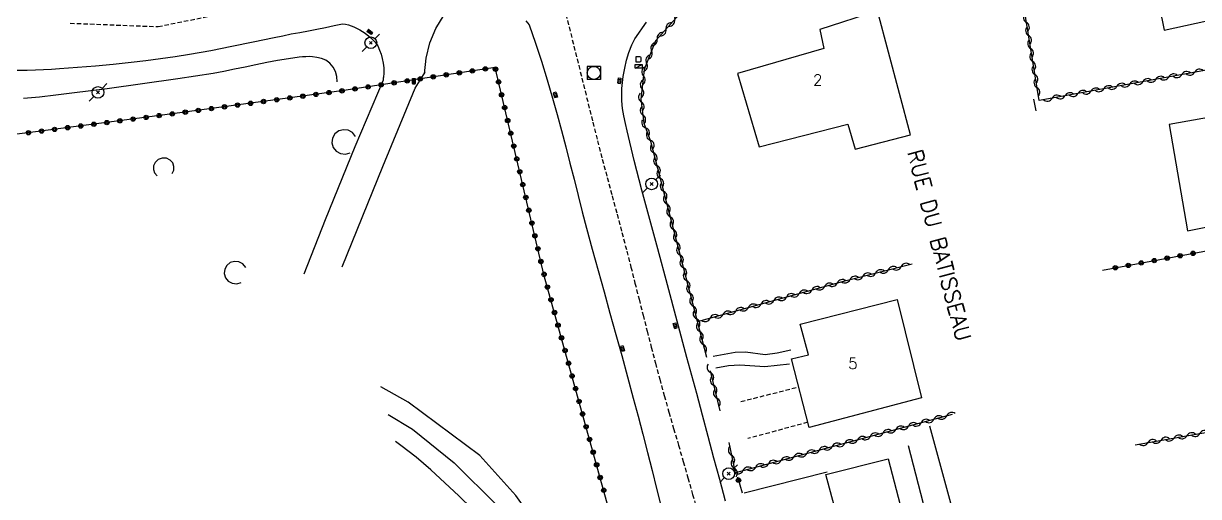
# Model space of a CAD drawing. Header units: millimetres. Extents: x 150997 to 152001, y 151999 to 153001.
# Drawn here: x 151299.4 to 151433.1, y 152246.4 to 152300.2 of the extents above; entities that cross this region are included whole.
import ezdxf
from ezdxf.enums import TextEntityAlignment as Align

# ---------------------------------------------------------------- set-up
doc = ezdxf.new("R2010")
doc.units = ezdxf.units.MM
doc.linetypes.add('DASHED', pattern=[0.75, 0.5, -0.25])
doc.layers.get('0').update_dxf_attribs({"linetype": 'CONTINUOUS'})
for name, color, linetype in [('W0001', 6, 'DASHED'), ('W0008', 7, 'CONTINUOUS'), ('W0014', 7, 'CONTINUOUS'), ('W0017', 7, 'CONTINUOUS'), ('W0101', 7, 'CONTINUOUS'), ('W0112', 1, 'DASHED'), ('W0211', 2, 'CONTINUOUS'), ('W0214', 2, 'CONTINUOUS'), ('W0310', 3, 'CONTINUOUS'), ('W0323', 7, 'CONTINUOUS'), ('W0333', 7, 'CONTINUOUS'), ('W0401', 7, 'CONTINUOUS'), ('W0420', 7, 'CONTINUOUS'), ('W0438', 7, 'CONTINUOUS'), ('W0473', 7, 'CONTINUOUS'), ('W0989', 7, 'CONTINUOUS'), ('W0991', 7, 'CONTINUOUS')]:
    doc.layers.add(name, color=color, linetype=linetype)
doc.styles.get("Standard").update_dxf_attribs({"font": 'romans.shx', "width": 0.85})

# ---------------------------------------------------------------- blocks, each defined once
blk = doc.blocks.new('T401')
for p, q in [((-0.3, 0.3), (0, 0.3)), ((-0.3, -0.25), (-0.3, 0.3)), ((-0.3, 0.15), (0, 0.15)), ((-0.3, 0), (0, 0)), ((0, 0.3), (0, -0.25)), ((-0.3, -0.15), (0, -0.15)), ((-0.3, -0.25), (-0.3, -0.3)), ((-0.3, -0.3), (0, -0.3)), ((0, -0.3), (0, -0.25))]:
    blk.add_line(p, q)
blk = doc.blocks.new('T473')
for p, q in [((-0.166667, 0.166667), (0.166667, -0.166667)), ((-0.166667, -0.166667), (0.166667, 0.166667)), ((0.500001, 0.500001), (1.000002, 1.000002)), ((-1.000002, -1.000002), (-0.500001, -0.500001))]:
    blk.add_line(p, q)
blk.add_ellipse((0, 0), major_axis=(0.471405, 0.471405), ratio=1, start_param=5.4977871438, end_param=11.780972451)
blk = doc.blocks.new('T420')
for p, q in [((0.75, 0.75), (-0.75, 0.75)), ((-0.75, 0.75), (-0.75, -0.75)), ((0.75, 0.75), (0.75, -0.75)), ((0.75, -0.75), (-0.75, -0.75))]:
    blk.add_line(p, q)
blk.add_ellipse((0, 0), major_axis=(-0.53, 0.53), ratio=1, start_param=3.926991, end_param=10.210176)
blk = doc.blocks.new('T438')
for p, q in [((-0.4, 0.2), (0.4, 0.2)), ((-0.4, -0.2), (-0.4, 0.2)), ((0.15, 1.1), (-0.3, 1.1)), ((-0.3, 1.1), (-0.3, 0.5)), ((-0.3, 0.5), (0.15, 0.5)), ((0.3, 0.65), (0.3, 0.95)), ((0.4, 0.2), (0.4, -0.2))]:
    blk.add_line(p, q)
at = {"flags": 128}
for points in [[(-0.4, -0.2), (0.4, 0.2)], [(0.4, -0.2), (-0.4, -0.2)]]:
    blk.add_lwpolyline(points, dxfattribs=at)
for centre, major_axis, start_param, end_param in [((0.15, 0.95), (0.106, -0.106), 0.785398, 2.356194), ((0.15, 0.65), (0.106, 0.106), 3.926991, 5.497787)]:
    blk.add_ellipse(centre, major_axis=major_axis, ratio=1, start_param=start_param, end_param=end_param)
blk = doc.blocks.new('t310o')
at = {"color": 0, "linetype": 'Continuous'}
for centre, start, end in [((-0.5, 0.38), 216.8699, 323.1304), ((0.5, -0.37), 36.8699, 143.1303)]:
    blk.add_arc(centre, 0.625, start, end, dxfattribs=at)
blk = doc.blocks.new('t323o')
at = {"color": 0, "linetype": 'Continuous'}
for radius in [0.25, 0.15]:
    blk.add_circle((0, 0), radius, dxfattribs=at)

msp = doc.modelspace()

# ---------------------------------------------------------------- linework, layer by layer
at = {"layer": 'W0001'}
for points in [[(151304.71, 152300.24), (151314.71, 152299.85), (151340.61, 152305.17), (151359.47, 152308.59)], [(151360.42, 152304.19), (151361.48, 152299.81), (151362.58, 152295.44), (151363.66, 152291.06), (151364.18, 152288.96), (151364.71, 152286.86), (151365.26, 152284.77), (151365.82, 152282.67), (151366.38, 152280.58), (151366.94, 152278.49), (151367.5, 152276.4), (151368.05, 152274.3), (151368.52, 152272.48), (151368.98, 152270.66), (151369.44, 152268.83), (151369.9, 152267.01), (151370.36, 152265.18), (151370.83, 152263.36), (151371.31, 152261.54), (151371.79, 152259.72), (151372.31, 152257.84), (151372.84, 152255.96), (151373.38, 152254.09), (151373.93, 152252.22), (151374.47, 152250.35), (151375.01, 152248.48), (151375.54, 152246.6), (151376.06, 152244.73)]]:
    msp.add_lwpolyline(points, dxfattribs=at)
at = {"layer": 'W0008'}
msp.add_lwpolyline([(151356.95, 152300.06), (151357.65, 152297.98), (151358.33, 152295.9), (151358.99, 152293.8), (151359.61, 152291.69), (151360.13, 152289.86), (151360.63, 152288.02), (151361.11, 152286.17), (151361.58, 152284.32), (151362.04, 152282.47), (151362.51, 152280.62), (151362.98, 152278.77), (151363.46, 152276.92), (151364.12, 152274.5), (151364.79, 152272.08), (151365.46, 152269.66), (151366.13, 152267.24), (151366.8, 152264.82), (151367.47, 152262.4), (151368.14, 152259.98), (151368.79, 152257.55), (151369.33, 152255.5), (151369.87, 152253.44), (151370.39, 152251.38), (151370.92, 152249.32), (151371.44, 152247.26), (151371.97, 152245.2)], dxfattribs=at)
at = {"layer": 'W0014'}
for points in [[(151345.03, 152294.46), (151345.2, 152296.25), (151345.64, 152297.99), (151346.33, 152299.65), (151347.27, 152301.19)], [(151298.06, 152294.88), (151299.83, 152294.9), (151300.75, 152294.92), (151301.67, 152294.97), (151302.59, 152295.02), (151303.51, 152295.09), (151305.54, 152295.23), (151307.57, 152295.4), (151309.6, 152295.59), (151311.63, 152295.8), (151313.3, 152295.99), (151314.97, 152296.21), (151316.64, 152296.44), (151318.3, 152296.7), (151320.71, 152297.14), (151323.12, 152297.62), (151325.52, 152298.12), (151327.92, 152298.63), (151328.89, 152298.82), (151329.86, 152299.02), (151330.84, 152299.2), (151331.81, 152299.39), (151332.79, 152299.58), (151333.77, 152299.77), (151334.74, 152299.97), (151335.71, 152300.18)], [(151335.71, 152300.18), (151336.04, 152300.14), (151336.37, 152300.07), (151336.68, 152299.96), (151336.99, 152299.83), (151337.65, 152299.48), (151338.29, 152299.09), (151338.89, 152298.63), (151339.42, 152298.08), (151339.7, 152297.66), (151339.92, 152297.19), (151340.08, 152296.72), (151340.21, 152296.23), (151340.32, 152295.69), (151340.39, 152295.15), (151340.41, 152294.6), (151340.38, 152294.06)], [(151356.54, 152300.52), (151356.95, 152300.06)], [(151379.28, 152245.84), (151378.62, 152248.29), (151377.97, 152250.73), (151377.31, 152253.18), (151376.66, 152255.63), (151376, 152258.07), (151374.89, 152262.19), (151373.79, 152266.32), (151372.68, 152270.44), (151371.59, 152274.56), (151370.68, 152277.91), (151369.76, 152281.25), (151368.88, 152284.6), (151368.08, 152287.97), (151367.9, 152288.82), (151367.72, 152289.68), (151367.57, 152290.54), (151367.48, 152291.41), (151367.47, 152291.76), (151367.47, 152292.11), (151367.47, 152292.46), (151367.49, 152292.8), (151367.52, 152293.15), (151367.55, 152293.5), (151367.59, 152293.84), (151367.65, 152294.19), (151367.81, 152295.11), (151368.02, 152296.02), (151368.29, 152296.91), (151368.63, 152297.79), (151368.98, 152298.47), (151369.4, 152299.11), (151369.85, 152299.73), (151370.3, 152300.34)], [(151335.09, 152293.56), (151335.06, 152294.16), (151334.9, 152294.73), (151334.63, 152295.25), (151334.25, 152295.71), (151333.81, 152296.03), (151333.3, 152296.22), (151332.79, 152296.33), (151332.29, 152296.41), (151331.91, 152296.45), (151331.53, 152296.43), (151331.15, 152296.4), (151330.78, 152296.36), (151329.54, 152296.19), (151328.31, 152295.99), (151327.08, 152295.76), (151325.85, 152295.5), (151324.63, 152295.24), (151323.41, 152294.99), (151322.19, 152294.74), (151320.96, 152294.53), (151316.95, 152293.9), (151312.94, 152293.32), (151308.93, 152292.78), (151304.91, 152292.28), (151303.07, 152292.05), (151301.23, 152291.83), (151299.39, 152291.66)]]:
    msp.add_lwpolyline(points, dxfattribs=at)
at = {"layer": 'W0017'}
for points in [[(151335.65, 152272.52), (151340.3, 152283.91), (151343.98, 152292.83), (151345.1, 152294.67)], [(151331.34, 152271.7), (151333.77, 152277.91), (151337.14, 152286.2), (151340.36, 152293.78), (151340.38, 152294.06)], [(151377.88, 152262.34), (151380.39, 152262.79), (151381.55, 152262.82), (151383.79, 152262.52), (151385.16, 152262.7), (151386.7, 152263.07)], [(151386.56, 152261.42), (151383.75, 152261.12), (151380.92, 152261.31), (151379.61, 152261.24), (151378.19, 152260.96)], [(151378.35, 152171), (151378.33, 152176.81), (151377.4, 152186.02), (151375.69, 152194.81), (151373.59, 152202.4), (151371.15, 152209.95), (151368.74, 152218.23), (151366.41, 152225.83), (151363.04, 152234.12), (151359.72, 152240.49), (151355.42, 152246.46), (151351.33, 152251.01), (151343.16, 152257.09), (151340.07, 152258.84)], [(151340.9, 152255.71), (151343.67, 152254.03), (151348.4, 152250.21), (151353.29, 152245.35), (151357.48, 152240.07), (151361.9, 152231.7), (151364.48, 152224.7), (151366.18, 152217.35), (151366.86, 152210.29), (151367.01, 152204.46), (151366.03, 152197.07), (151363.98, 152188.84), (151361.08, 152181.77), (151357.69, 152173.59), (151356.61, 152171)], [(151381.39, 152246.78), (151390.86, 152249.16)]]:
    msp.add_lwpolyline(points, dxfattribs=at)
at = {"layer": 'W0101'}
for points in [[(151437.36, 152301.23), (151436.22, 152307.2), (151434.91, 152307.06), (151434.36, 152310.72), (151419.52, 152307.87), (151420.29, 152303.66), (151428.08, 152304.92), (151429.19, 152299.46)], [(151400.35, 152287.55), (151396.56, 152301.65), (151390.02, 152299.52), (151390.47, 152297.36), (151380.63, 152294.52), (151383.11, 152286.17), (151393.2, 152288.73), (151394.05, 152285.89)], [(151441.52, 152278.54), (151439.56, 152290.46), (151429.75, 152288.7), (151431.87, 152276.6)], [(151401.58, 152257.61), (151388.81, 152254.21), (151386.8, 152262.03), (151388.74, 152262.47), (151387.78, 152265.98), (151398.83, 152268.8)], [(151393.55, 152238.28), (151390.68, 152248.87), (151397.78, 152250.63), (151400.55, 152240.03)]]:
    msp.add_lwpolyline(points, close=True, dxfattribs=at)
at = {"layer": 'W0112'}
for points in [[(151381.03, 152257.16), (151387.61, 152258.85)], [(151388.65, 152254.81), (151381.83, 152252.95)]]:
    msp.add_lwpolyline(points, dxfattribs=at)
at = {"layer": 'W0211'}
msp.add_lwpolyline([(151407.39, 152236.58), (151402.54, 152254.36)], dxfattribs=at)
at = {"layer": 'W0214'}
for points in [[(151350.44, 152244.97), (151348.93, 152246.42), (151347.35, 152247.93), (151345.74, 152249.41), (151344.08, 152250.83), (151342.35, 152252.18), (151341.71, 152252.63)], [(151403.47, 152239.09), (151400.11, 152252.13)]]:
    msp.add_lwpolyline(points, dxfattribs=at)
at = {"layer": 'W0310'}
for points in [[(151414.96, 152291.45), (151412.97, 152303.86), (151411.29, 152314.45)], [(151387.88, 152306.73), (151382.14, 152304.77), (151378.5, 152303.81), (151375.96, 152302.82), (151373.7, 152300.88), (151371.33, 152298.24), (151370.01, 152294.97), (151369.66, 152291.59), (151369.98, 152288.86), (151370.76, 152286.83), (151377.1, 152262.23)], [(151443.44, 152296.62), (151414.96, 152291.45)], [(151376.1, 152266.27), (151393.03, 152270.94), (151400.54, 152272.85)], [(151377.52, 152260.65), (151378.65, 152256.11)], [(151379.65, 152252.52), (151380.39, 152249.04), (151380.46, 152249.1), (151405.12, 152255.72)], [(151425.88, 152252.24), (151447.57, 152256.03)]]:
    msp.add_lwpolyline(points, dxfattribs=at)
at = {"layer": 'W0323'}
for points in [[(151353.07, 152295.21), (151335.85, 152292.57), (151316.61, 152289.95), (151300.77, 152287.87), (151271.62, 152284.25), (151259.38, 152286.45), (151248.67, 152288.73), (151239.12, 152290.28), (151220.83, 152293.61), (151203.82, 152296.73)], [(151381.38, 152171), (151381.32, 152175.23), (151381.18, 152178.69), (151380.41, 152186.59), (151379.64, 152192.9), (151376.22, 152205.3), (151374.05, 152213.91), (151367.3, 152240.26), (151358.66, 152271.5), (151353.07, 152295.21)], [(151414.34, 152291.61), (151414.58, 152290.27)], [(151422.17, 152272.12), (151447.66, 152276.86), (151451.14, 152256.96), (151452.25, 152250.08)], [(151380.65, 152248.59), (151381.17, 152246.76)]]:
    msp.add_lwpolyline(points, dxfattribs=at)
at = {"layer": 'W0333'}
for points in [[(151337.17, 152287.34), (151336.83, 152287.78), (151336.34, 152288.05), (151335.8, 152288.11), (151335.26, 152287.97), (151334.84, 152287.63), (151334.57, 152287.16), (151334.5, 152286.62), (151334.65, 152286.1), (151334.99, 152285.66), (151335.47, 152285.39), (151336.02, 152285.32), (151336.55, 152285.47)], [(151316.3, 152283.13), (151316.49, 152283.51), (151316.51, 152283.94), (151316.37, 152284.34), (151316.08, 152284.65), (151315.65, 152284.86), (151315.18, 152284.88), (151314.73, 152284.72), (151314.38, 152284.4), (151314.19, 152284.02), (151314.17, 152283.6), (151314.31, 152283.2), (151314.6, 152282.88)], [(151324.68, 152272.43), (151324.36, 152272.83), (151323.91, 152273.07), (151323.4, 152273.13), (151322.91, 152272.98), (151322.53, 152272.67), (151322.29, 152272.24), (151322.24, 152271.74), (151322.38, 152271.27), (151322.7, 152270.87), (151323.15, 152270.63), (151323.66, 152270.57), (151324.15, 152270.72)]]:
    msp.add_lwpolyline(points, dxfattribs=at)

# ---------------------------------------------------------------- block references
at = {"layer": 'W0310'}
for p, rotation in [((151373.5, 152300.66), 228.0919037468128), ((151413.53, 152300.33), 99.13636427851388), ((151372.5, 152299.54), 228.0919037468128), ((151413.77, 152298.85), 99.13636427851388), ((151371.5, 152298.43), 228.0919037468128), ((151414.01, 152297.37), 99.13636427851388), ((151370.86, 152297.08), 248.077668876971), ((151370.3, 152295.69), 248.077668876971), ((151414.25, 152295.89), 99.13636427851388), ((151369.94, 152294.25), 264.1198932165308), ((151414.49, 152294.41), 99.13636427851388), ((151428.25, 152293.86), 190.3036070706784), ((151429.72, 152294.13), 190.3036070706784), ((151431.2, 152294.4), 190.3036070706784), ((151432.67, 152294.67), 190.3036070706784), ((151369.78, 152292.76), 264.1198932165308), ((151414.72, 152292.93), 99.13636427851388), ((151420.87, 152292.52), 190.3036070706784), ((151422.34, 152292.79), 190.3036070706784), ((151423.82, 152293.06), 190.3036070706784), ((151425.29, 152293.32), 190.3036070706784), ((151426.77, 152293.59), 190.3036070706784), ((151369.7, 152291.27), 276.7110554001164), ((151416.44, 152291.71), 190.3036070706784), ((151417.91, 152291.98), 190.3036070706784), ((151419.39, 152292.25), 190.3036070706784), ((151369.88, 152289.78), 276.7110554001164), ((151370.19, 152288.32), 290.7595160590994), ((151370.72, 152286.92), 290.7595160590994), ((151371.11, 152285.47), 284.4628975514248), ((151371.48, 152284.02), 284.4628975514248), ((151371.86, 152282.56), 284.4628975514248), ((151372.23, 152281.11), 284.4628975514248), ((151372.6, 152279.66), 284.4628975514248), ((151372.98, 152278.21), 284.4628975514248), ((151373.35, 152276.75), 284.4628975514248), ((151373.73, 152275.3), 284.4628975514248), ((151374.1, 152273.85), 284.4628975514248), ((151374.48, 152272.4), 284.4628975514248), ((151399.27, 152272.52), 14.21631188411054), ((151374.85, 152270.94), 284.4628975514248), ((151393.45, 152271.05), 14.21631188411054), ((151394.91, 152271.42), 14.21631188411054), ((151396.36, 152271.79), 14.21631188411054), ((151397.81, 152272.16), 14.21631188411054), ((151375.23, 152269.49), 284.4628975514248), ((151389.11, 152269.86), 15.4293164206157), ((151390.56, 152270.26), 15.4293164206157), ((151392, 152270.66), 15.4293164206157), ((151375.6, 152268.04), 284.4628975514248), ((151384.77, 152268.66), 15.4293164206157), ((151386.22, 152269.06), 15.4293164206157), ((151387.67, 152269.46), 15.4293164206157), ((151375.98, 152266.59), 284.4628975514248), ((151378.99, 152267.07), 15.4293164206157), ((151380.44, 152267.47), 15.4293164206157), ((151381.88, 152267.87), 15.4293164206157), ((151383.33, 152268.27), 15.4293164206157), ((151377.54, 152266.67), 15.4293164206157), ((151376.35, 152265.13), 284.4628975514248), ((151376.73, 152263.68), 284.4628975514248), ((151377.56, 152260.47), 284.0214115292897), ((151377.92, 152259.02), 284.0214115292897), ((151378.29, 152257.56), 284.0214115292897), ((151403, 152255.15), 15.03167207982417), ((151404.45, 152255.54), 15.03167207982417), ((151398.66, 152253.98), 15.03167207982417), ((151400.11, 152254.37), 15.03167207982417), ((151401.55, 152254.76), 15.03167207982417), ((151392.86, 152252.42), 15.03167207982417), ((151394.31, 152252.81), 15.03167207982417), ((151395.76, 152253.2), 15.03167207982417), ((151397.21, 152253.59), 15.03167207982417), ((151427.36, 152252.5), 9.914285694774264), ((151428.84, 152252.76), 9.914285694774264), ((151430.32, 152253.01), 9.914285694774264), ((151431.79, 152253.27), 9.914285694774264), ((151433.27, 152253.53), 9.914285694774264), ((151379.96, 152251.06), 281.8836907717417), ((151388.52, 152251.26), 15.03167207982417), ((151389.96, 152251.65), 15.03167207982417), ((151391.41, 152252.04), 15.03167207982417), ((151380.27, 152249.59), 281.8836907717417), ((151382.72, 152249.7), 15.03167207982417), ((151384.17, 152250.09), 15.03167207982417), ((151385.62, 152250.48), 15.03167207982417), ((151387.07, 152250.87), 15.03167207982417), ((151381.27, 152249.31), 15.03167207982417)]:
    msp.add_blockref('t310o', p, dxfattribs=dict(at, rotation=rotation))
at = {"layer": 'W0323'}
for p, rotation in [((151346.02, 152294.13), 188.730657248595), ((151347.5, 152294.36), 188.730657248595), ((151348.99, 152294.59), 188.730657248595), ((151350.47, 152294.81), 188.730657248595), ((151351.95, 152295.04), 188.730657248595), ((151353.11, 152295.01), 103.2780946218814), ((151337.12, 152292.76), 188.730657248595), ((151338.61, 152292.99), 188.730657248595), ((151340.09, 152293.22), 188.730657248595), ((151341.57, 152293.45), 188.730657248595), ((151343.06, 152293.67), 188.730657248595), ((151344.54, 152293.9), 188.730657248595), ((151353.46, 152293.55), 103.2780946218814), ((151326.72, 152291.33), 187.7502786811751), ((151328.21, 152291.53), 187.7502786811751), ((151329.7, 152291.73), 187.7502786811751), ((151331.18, 152291.93), 187.7502786811751), ((151332.67, 152292.14), 187.7502786811751), ((151334.16, 152292.34), 187.7502786811751), ((151335.64, 152292.54), 187.7502786811751), ((151353.8, 152292.09), 103.2780946218814), ((151317.81, 152290.11), 187.7502786811751), ((151319.29, 152290.31), 187.7502786811751), ((151320.78, 152290.52), 187.7502786811751), ((151322.27, 152290.72), 187.7502786811751), ((151323.75, 152290.92), 187.7502786811751), ((151325.24, 152291.12), 187.7502786811751), ((151354.15, 152290.63), 103.2780946218814), ((151307.4, 152288.74), 187.4839748775676), ((151308.88, 152288.93), 187.4839748775676), ((151310.37, 152289.13), 187.4839748775676), ((151311.86, 152289.33), 187.4839748775676), ((151313.35, 152289.52), 187.4839748775676), ((151314.83, 152289.72), 187.4839748775676), ((151316.32, 152289.91), 187.4839748775676), ((151354.49, 152289.17), 103.2780946218814), ((151299.96, 152287.77), 187.0795289234919), ((151301.45, 152287.96), 187.4839748775676), ((151302.93, 152288.15), 187.4839748775676), ((151304.42, 152288.35), 187.4839748775676), ((151305.91, 152288.54), 187.4839748775676), ((151354.84, 152287.71), 103.2780946218814), ((151355.18, 152286.25), 103.2780946218814), ((151355.53, 152284.79), 103.2780946218814), ((151355.87, 152283.33), 103.2780946218814), ((151356.21, 152281.87), 103.2780946218814), ((151356.56, 152280.41), 103.2780946218814), ((151356.9, 152278.95), 103.2780946218814), ((151357.25, 152277.49), 103.2780946218814), ((151357.59, 152276.03), 103.2780946218814), ((151357.94, 152274.57), 103.2780946218814), ((151432.49, 152274.04), 10.52203763483272), ((151358.28, 152273.11), 103.2780946218814), ((151425.12, 152272.67), 10.52203763483272), ((151426.59, 152272.95), 10.52203763483272), ((151428.07, 152273.22), 10.52203763483272), ((151429.54, 152273.49), 10.52203763483272), ((151431.02, 152273.77), 10.52203763483272), ((151358.63, 152271.65), 103.2780946218814), ((151423.64, 152272.4), 10.52203763483272), ((151359.02, 152270.2), 105.4558891515177), ((151359.42, 152268.76), 105.4558891515177), ((151359.82, 152267.31), 105.4558891515177), ((151360.22, 152265.87), 105.4558891515177), ((151360.62, 152264.42), 105.4558891515177), ((151361.02, 152262.98), 105.4558891515177), ((151361.42, 152261.53), 105.4558891515177), ((151361.82, 152260.08), 105.4558891515177), ((151362.22, 152258.64), 105.4558891515177), ((151362.62, 152257.19), 105.4558891515177), ((151363.02, 152255.75), 105.4558891515177), ((151363.42, 152254.3), 105.4558891515177), ((151363.82, 152252.86), 105.4558891515177), ((151364.22, 152251.41), 105.4558891515177), ((151364.62, 152249.96), 105.4558891515177), ((151365.02, 152248.52), 105.4558891515177), ((151380.76, 152248.21), 285.8254698684496), ((151365.42, 152247.07), 105.4558891515177)]:
    msp.add_blockref('t323o', p, dxfattribs=dict(at, rotation=rotation))
at = {"layer": 'W0401'}
for p, rotation in [((151338.7, 152299.12), 233.0421239343388), ((151367.35, 152293.68), 352.8797963020735), ((151359.78, 152292.02), 196.2533043853028), ((151373.69, 152265.84), 15.03517611900968), ((151367.43, 152263.14), 195.4415364024467)]:
    msp.add_blockref('T401', p, dxfattribs=dict(at, rotation=rotation))
msp.add_blockref('T401', (151343.97, 152293.64), dxfattribs=at)
at = {"layer": 'W0420'}
msp.add_blockref('T420', (151364.3, 152294.58), dxfattribs=at)
at = {"layer": 'W0438'}
msp.add_blockref('T438', (151369.39, 152295.33), dxfattribs=at)
at = {"layer": 'W0473'}
for p in [(151338.92, 152298.01), (151307.87, 152292.36), (151370.87, 152281.95), (151379.63, 152248.97)]:
    msp.add_blockref('T473', p, dxfattribs=at)

# ---------------------------------------------------------------- texts
at = {"layer": 'W0989'}
msp.add_text('RUE DU BATISSEAU   ', height=1.75, rotation=284.6169, dxfattribs=at).set_placement((151399.94, 152285.6))
at = {"layer": 'W0991'}
for s, p in [('2', (151389.77, 152293.77)), ('5', (151393.78, 152261.51))]:
    msp.add_text(s, height=1.25, dxfattribs=at).set_placement(p, align=Align.MIDDLE_CENTER)

doc.saveas('drawing.dxf')
